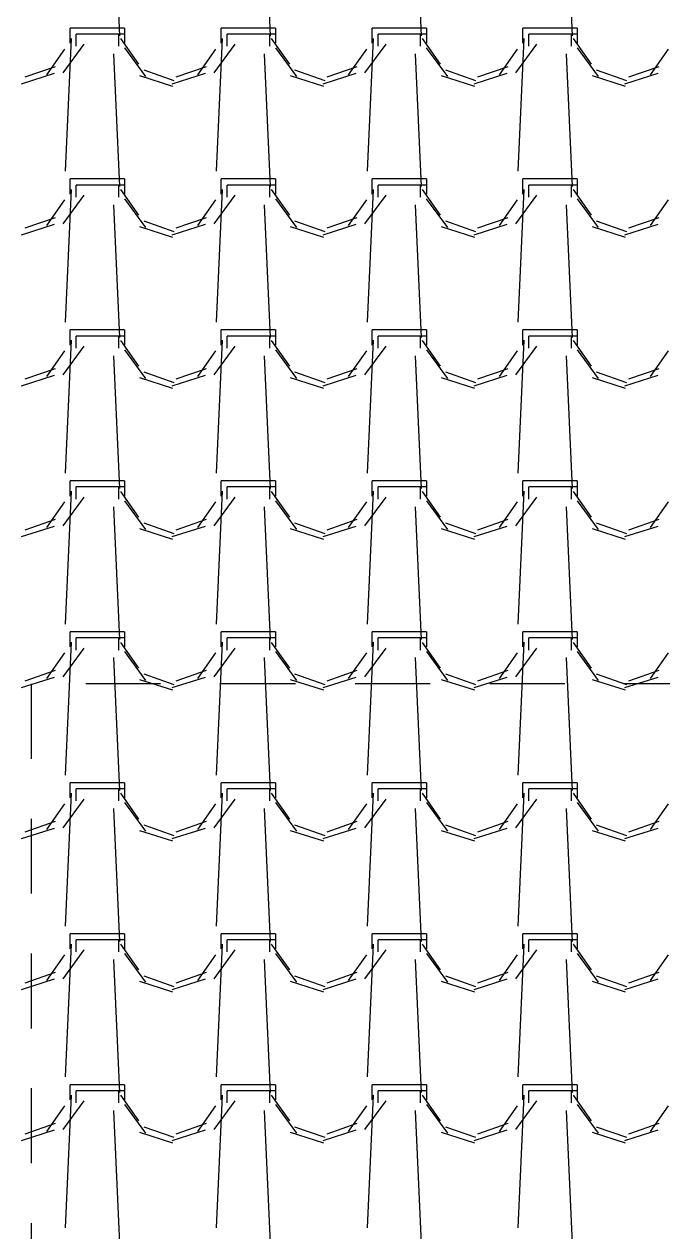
# Model space of a CAD drawing. Header units: millimetres. Extents: x 3923 to 4007, y 744 to 863.
# Drawn here: x 3930.089 to 3931.156, y 842.776 to 844.792 of the extents above; entities that cross this region are included whole.
import ezdxf

# ---------------------------------------------------------------- set-up
doc = ezdxf.new("R2010")
doc.units = ezdxf.units.MM
doc.linetypes.add('HIDDEN2', pattern=[0.1875, 0.125, -0.0625])
doc.layers.add('-HIDRO', color=8, linetype='Continuous')

msp = doc.modelspace()

# ---------------------------------------------------------------- linework, layer by layer
at = {"layer": '-HIDRO', "linetype": 'Continuous'}
for p, q in [((3930.2382, 844.9946), (3930.2483, 844.7728)), ((3930.4902, 844.9946), (3930.5003, 844.7728)), ((3930.7423, 844.9946), (3930.7523, 844.7728)), ((3930.9943, 844.9946), (3931.0043, 844.7728)), ((3930.1678, 844.7683), (3930.1577, 844.5466)), ((3930.2468, 844.7856), (3930.1662, 844.7856)), ((3930.1662, 844.7604), (3930.1662, 844.7856)), ((3930.2468, 844.7755), (3930.1762, 844.7755)), ((3930.1762, 844.7553), (3930.1762, 844.7755)), ((3930.2569, 844.7856), (3930.2468, 844.7856)), ((3930.2468, 844.7755), (3930.2468, 844.7553)), ((3930.2569, 844.7755), (3930.2468, 844.7755)), ((3930.2499, 844.7681), (3930.2801, 844.7252)), ((3930.2569, 844.7856), (3930.2569, 844.7604)), ((3930.4198, 844.7683), (3930.4098, 844.5466)), ((3930.4988, 844.7856), (3930.4182, 844.7856)), ((3930.4182, 844.7604), (3930.4182, 844.7856)), ((3930.4988, 844.7755), (3930.4282, 844.7755)), ((3930.4282, 844.7553), (3930.4282, 844.7755)), ((3930.5089, 844.7856), (3930.4988, 844.7856)), ((3930.4988, 844.7755), (3930.4988, 844.7553)), ((3930.5089, 844.7755), (3930.4988, 844.7755)), ((3930.5019, 844.7681), (3930.5321, 844.7252)), ((3930.5089, 844.7856), (3930.5089, 844.7604)), ((3930.6718, 844.7683), (3930.6618, 844.5466)), ((3930.7508, 844.7856), (3930.6702, 844.7856)), ((3930.6702, 844.7604), (3930.6702, 844.7856)), ((3930.7508, 844.7755), (3930.6802, 844.7755)), ((3930.6802, 844.7553), (3930.6802, 844.7755)), ((3930.7609, 844.7856), (3930.7508, 844.7856)), ((3930.7508, 844.7755), (3930.7508, 844.7553)), ((3930.7609, 844.7755), (3930.7508, 844.7755)), ((3930.7539, 844.768), (3930.7841, 844.7252)), ((3930.7609, 844.7856), (3930.7609, 844.7604)), ((3930.9238, 844.7683), (3930.9138, 844.5466)), ((3931.0028, 844.7856), (3930.9222, 844.7856)), ((3930.9222, 844.7604), (3930.9222, 844.7856)), ((3931.0028, 844.7755), (3930.9322, 844.7755)), ((3930.9322, 844.7553), (3930.9322, 844.7755)), ((3931.0129, 844.7856), (3931.0028, 844.7856)), ((3931.0028, 844.7755), (3931.0028, 844.7553)), ((3931.0129, 844.7755), (3931.0028, 844.7755)), ((3931.0059, 844.768), (3931.0361, 844.7252)), ((3931.0129, 844.7856), (3931.0129, 844.7604)), ((3930.127, 844.7077), (3930.1573, 844.7506)), ((3930.1544, 844.7107), (3930.1896, 844.7586)), ((3930.2569, 844.7526), (3930.2921, 844.7047)), ((3930.379, 844.7077), (3930.4093, 844.7506)), ((3930.4064, 844.7107), (3930.4416, 844.7586)), ((3930.5088, 844.7526), (3930.5441, 844.7047)), ((3930.631, 844.7077), (3930.6613, 844.7506)), ((3930.6584, 844.7107), (3930.6936, 844.7586)), ((3930.7608, 844.7526), (3930.7961, 844.7047)), ((3930.883, 844.7077), (3930.9133, 844.7506)), ((3930.9104, 844.7107), (3930.9456, 844.7586)), ((3931.0128, 844.7526), (3931.0481, 844.7047)), ((3931.135, 844.7077), (3931.1653, 844.7506)), ((3930.2382, 844.7426), (3930.2483, 844.5208)), ((3930.4902, 844.7426), (3930.5003, 844.5208)), ((3930.7423, 844.7426), (3930.7523, 844.5208)), ((3930.9943, 844.7426), (3931.0043, 844.5208)), ((3930.0845, 844.6926), (3930.1399, 844.7102)), ((3930.0911, 844.7039), (3930.1415, 844.7215)), ((3930.2888, 844.7156), (3930.3392, 844.6979)), ((3930.3365, 844.6926), (3930.3919, 844.7102)), ((3930.3431, 844.7039), (3930.3935, 844.7215)), ((3930.5408, 844.7156), (3930.5912, 844.6979)), ((3930.5885, 844.6926), (3930.6439, 844.7102)), ((3930.5951, 844.7039), (3930.6455, 844.7215)), ((3930.7928, 844.7156), (3930.8432, 844.6979)), ((3930.8405, 844.6926), (3930.8959, 844.7102)), ((3930.8471, 844.7039), (3930.8975, 844.7215)), ((3931.0448, 844.7156), (3931.0952, 844.6979)), ((3931.0925, 844.6926), (3931.1479, 844.7102)), ((3931.0991, 844.7039), (3931.1495, 844.7215)), ((3930.2817, 844.7063), (3930.3371, 844.6886)), ((3930.5337, 844.7063), (3930.5891, 844.6886)), ((3930.7857, 844.7063), (3930.8411, 844.6886)), ((3931.0377, 844.7063), (3931.0931, 844.6886)), ((3930.2468, 844.5336), (3930.1662, 844.5336)), ((3930.1662, 844.5084), (3930.1662, 844.5336)), ((3930.2569, 844.5336), (3930.2468, 844.5336)), ((3930.2569, 844.5336), (3930.2569, 844.5084)), ((3930.4988, 844.5336), (3930.4182, 844.5336)), ((3930.4182, 844.5084), (3930.4182, 844.5336)), ((3930.5089, 844.5336), (3930.4988, 844.5336)), ((3930.5089, 844.5336), (3930.5089, 844.5084)), ((3930.7508, 844.5336), (3930.6702, 844.5336)), ((3930.6702, 844.5084), (3930.6702, 844.5336)), ((3930.7609, 844.5336), (3930.7508, 844.5336)), ((3930.7609, 844.5336), (3930.7609, 844.5084)), ((3931.0028, 844.5336), (3930.9222, 844.5336)), ((3930.9222, 844.5084), (3930.9222, 844.5336)), ((3931.0129, 844.5336), (3931.0028, 844.5336)), ((3931.0129, 844.5336), (3931.0129, 844.5084)), ((3930.1544, 844.4587), (3930.1896, 844.5066)), ((3930.1678, 844.5163), (3930.1577, 844.2946)), ((3930.2468, 844.5235), (3930.1762, 844.5235)), ((3930.1762, 844.5033), (3930.1762, 844.5235)), ((3930.2468, 844.5235), (3930.2468, 844.5033)), ((3930.2569, 844.5235), (3930.2468, 844.5235)), ((3930.2499, 844.5161), (3930.2801, 844.4732)), ((3930.4064, 844.4587), (3930.4416, 844.5066)), ((3930.4198, 844.5163), (3930.4098, 844.2946)), ((3930.4988, 844.5235), (3930.4282, 844.5235)), ((3930.4282, 844.5033), (3930.4282, 844.5235)), ((3930.4988, 844.5235), (3930.4988, 844.5033)), ((3930.5089, 844.5235), (3930.4988, 844.5235)), ((3930.5019, 844.5161), (3930.5321, 844.4732)), ((3930.6584, 844.4587), (3930.6936, 844.5066)), ((3930.6718, 844.5163), (3930.6618, 844.2946)), ((3930.7508, 844.5235), (3930.6802, 844.5235)), ((3930.6802, 844.5033), (3930.6802, 844.5235)), ((3930.7508, 844.5235), (3930.7508, 844.5033)), ((3930.7609, 844.5235), (3930.7508, 844.5235)), ((3930.7539, 844.5161), (3930.7841, 844.4732)), ((3930.9103, 844.4587), (3930.9456, 844.5066)), ((3930.9238, 844.5163), (3930.9138, 844.2946)), ((3931.0028, 844.5235), (3930.9322, 844.5235)), ((3930.9322, 844.5033), (3930.9322, 844.5235)), ((3931.0028, 844.5235), (3931.0028, 844.5033)), ((3931.0129, 844.5235), (3931.0028, 844.5235)), ((3931.0059, 844.516), (3931.0361, 844.4732)), ((3930.127, 844.4557), (3930.1573, 844.4986)), ((3930.2382, 844.4906), (3930.2483, 844.2688)), ((3930.2569, 844.5006), (3930.2921, 844.4527)), ((3930.379, 844.4557), (3930.4093, 844.4986)), ((3930.4902, 844.4906), (3930.5003, 844.2688)), ((3930.5089, 844.5006), (3930.5441, 844.4527)), ((3930.631, 844.4557), (3930.6613, 844.4986)), ((3930.7423, 844.4906), (3930.7523, 844.2688)), ((3930.7608, 844.5006), (3930.7961, 844.4527)), ((3930.883, 844.4557), (3930.9133, 844.4986)), ((3930.9943, 844.4906), (3931.0043, 844.2688)), ((3931.0128, 844.5006), (3931.0481, 844.4527)), ((3931.135, 844.4557), (3931.1653, 844.4986)), ((3930.0911, 844.4519), (3930.1415, 844.4695)), ((3930.3431, 844.4519), (3930.3935, 844.4695)), ((3930.5951, 844.4519), (3930.6455, 844.4695)), ((3930.8471, 844.4519), (3930.8975, 844.4695)), ((3931.0991, 844.4519), (3931.1495, 844.4695)), ((3930.0845, 844.4406), (3930.1399, 844.4582)), ((3930.2817, 844.4543), (3930.3371, 844.4366)), ((3930.2888, 844.4636), (3930.3392, 844.4459)), ((3930.3365, 844.4406), (3930.3919, 844.4582)), ((3930.5337, 844.4543), (3930.5891, 844.4366)), ((3930.5408, 844.4636), (3930.5912, 844.4459)), ((3930.5885, 844.4406), (3930.6439, 844.4582)), ((3930.7857, 844.4543), (3930.8411, 844.4366)), ((3930.7928, 844.4636), (3930.8432, 844.4459)), ((3930.8405, 844.4406), (3930.8959, 844.4582)), ((3931.0377, 844.4543), (3931.0931, 844.4366)), ((3931.0448, 844.4636), (3931.0952, 844.4459)), ((3931.0925, 844.4406), (3931.1479, 844.4582)), ((3930.1678, 844.2643), (3930.1577, 844.0426)), ((3930.2468, 844.2816), (3930.1662, 844.2816)), ((3930.1662, 844.2564), (3930.1662, 844.2816)), ((3930.2468, 844.2715), (3930.1762, 844.2715)), ((3930.1762, 844.2513), (3930.1762, 844.2715)), ((3930.2569, 844.2816), (3930.2468, 844.2816)), ((3930.2468, 844.2715), (3930.2468, 844.2513)), ((3930.2569, 844.2715), (3930.2468, 844.2715)), ((3930.2499, 844.2641), (3930.2801, 844.2212)), ((3930.2569, 844.2816), (3930.2569, 844.2564)), ((3930.4198, 844.2643), (3930.4098, 844.0426)), ((3930.4988, 844.2816), (3930.4182, 844.2816)), ((3930.4182, 844.2564), (3930.4182, 844.2816)), ((3930.4988, 844.2715), (3930.4282, 844.2715)), ((3930.4282, 844.2513), (3930.4282, 844.2715)), ((3930.5089, 844.2816), (3930.4988, 844.2816)), ((3930.4988, 844.2715), (3930.4988, 844.2513)), ((3930.5089, 844.2715), (3930.4988, 844.2715)), ((3930.5019, 844.2641), (3930.5321, 844.2212)), ((3930.5089, 844.2816), (3930.5089, 844.2564)), ((3930.6718, 844.2643), (3930.6618, 844.0426)), ((3930.7508, 844.2816), (3930.6702, 844.2816)), ((3930.6702, 844.2564), (3930.6702, 844.2816)), ((3930.7508, 844.2715), (3930.6802, 844.2715)), ((3930.6802, 844.2513), (3930.6802, 844.2715)), ((3930.7609, 844.2816), (3930.7508, 844.2816)), ((3930.7508, 844.2715), (3930.7508, 844.2513)), ((3930.7609, 844.2715), (3930.7508, 844.2715)), ((3930.7539, 844.2641), (3930.7841, 844.2212)), ((3930.7609, 844.2816), (3930.7609, 844.2564)), ((3930.9238, 844.2643), (3930.9138, 844.0426)), ((3931.0028, 844.2816), (3930.9222, 844.2816)), ((3930.9222, 844.2564), (3930.9222, 844.2816)), ((3931.0028, 844.2715), (3930.9322, 844.2715)), ((3930.9322, 844.2513), (3930.9322, 844.2715)), ((3931.0129, 844.2816), (3931.0028, 844.2816)), ((3931.0028, 844.2715), (3931.0028, 844.2513)), ((3931.0129, 844.2715), (3931.0028, 844.2715)), ((3931.0059, 844.2641), (3931.0361, 844.2212)), ((3931.0129, 844.2816), (3931.0129, 844.2564)), ((3930.127, 844.2037), (3930.1573, 844.2466)), ((3930.1544, 844.2067), (3930.1896, 844.2546)), ((3930.2569, 844.2486), (3930.2921, 844.2007)), ((3930.379, 844.2037), (3930.4093, 844.2466)), ((3930.4064, 844.2067), (3930.4416, 844.2546)), ((3930.5089, 844.2486), (3930.5441, 844.2007)), ((3930.631, 844.2037), (3930.6613, 844.2466)), ((3930.6584, 844.2067), (3930.6936, 844.2546)), ((3930.7609, 844.2486), (3930.7961, 844.2007)), ((3930.883, 844.2037), (3930.9133, 844.2466)), ((3930.9103, 844.2067), (3930.9456, 844.2546)), ((3931.0128, 844.2486), (3931.0481, 844.2007)), ((3931.135, 844.2037), (3931.1653, 844.2466)), ((3930.2382, 844.2386), (3930.2483, 844.0168)), ((3930.4902, 844.2386), (3930.5003, 844.0168)), ((3930.7423, 844.2386), (3930.7523, 844.0168)), ((3930.9943, 844.2386), (3931.0043, 844.0168)), ((3930.0845, 844.1886), (3930.1399, 844.2062)), ((3930.0911, 844.1999), (3930.1415, 844.2175)), ((3930.2888, 844.2116), (3930.3392, 844.1939)), ((3930.3365, 844.1886), (3930.3919, 844.2062)), ((3930.3431, 844.1999), (3930.3935, 844.2175)), ((3930.5408, 844.2116), (3930.5912, 844.1939)), ((3930.5885, 844.1886), (3930.6439, 844.2062)), ((3930.5951, 844.1999), (3930.6455, 844.2175)), ((3930.7928, 844.2116), (3930.8432, 844.1939)), ((3930.8405, 844.1886), (3930.8959, 844.2062)), ((3930.8471, 844.1999), (3930.8975, 844.2175)), ((3931.0448, 844.2116), (3931.0952, 844.1939)), ((3931.0925, 844.1886), (3931.1479, 844.2062)), ((3931.0991, 844.1999), (3931.1495, 844.2175)), ((3930.2817, 844.2023), (3930.3371, 844.1846)), ((3930.5337, 844.2023), (3930.5891, 844.1846)), ((3930.7857, 844.2023), (3930.8411, 844.1846)), ((3931.0377, 844.2023), (3931.0931, 844.1846)), ((3930.2468, 844.0296), (3930.1662, 844.0296)), ((3930.1662, 844.0044), (3930.1662, 844.0296)), ((3930.2569, 844.0296), (3930.2468, 844.0296)), ((3930.2569, 844.0296), (3930.2569, 844.0044)), ((3930.4988, 844.0296), (3930.4182, 844.0296)), ((3930.4182, 844.0044), (3930.4182, 844.0296)), ((3930.5089, 844.0296), (3930.4988, 844.0296)), ((3930.5089, 844.0296), (3930.5089, 844.0044)), ((3930.7508, 844.0296), (3930.6702, 844.0296)), ((3930.6702, 844.0044), (3930.6702, 844.0296)), ((3930.7609, 844.0296), (3930.7508, 844.0296)), ((3930.7609, 844.0296), (3930.7609, 844.0044)), ((3931.0028, 844.0296), (3930.9222, 844.0296)), ((3930.9222, 844.0044), (3930.9222, 844.0296)), ((3931.0129, 844.0296), (3931.0028, 844.0296)), ((3931.0129, 844.0296), (3931.0129, 844.0044)), ((3930.1544, 843.9547), (3930.1896, 844.0026)), ((3930.1678, 844.0123), (3930.1577, 843.7906)), ((3930.2468, 844.0195), (3930.1762, 844.0195)), ((3930.1762, 843.9993), (3930.1762, 844.0195)), ((3930.2468, 844.0195), (3930.2468, 843.9993)), ((3930.2569, 844.0195), (3930.2468, 844.0195)), ((3930.2499, 844.0121), (3930.2801, 843.9692)), ((3930.4064, 843.9547), (3930.4416, 844.0026)), ((3930.4198, 844.0123), (3930.4098, 843.7906)), ((3930.4988, 844.0195), (3930.4282, 844.0195)), ((3930.4282, 843.9993), (3930.4282, 844.0195)), ((3930.4988, 844.0195), (3930.4988, 843.9993)), ((3930.5089, 844.0195), (3930.4988, 844.0195)), ((3930.5019, 844.0121), (3930.5321, 843.9692)), ((3930.6583, 843.9547), (3930.6936, 844.0026)), ((3930.6718, 844.0123), (3930.6618, 843.7906)), ((3930.7508, 844.0195), (3930.6802, 844.0195)), ((3930.6802, 843.9993), (3930.6802, 844.0195)), ((3930.7508, 844.0195), (3930.7508, 843.9993)), ((3930.7609, 844.0195), (3930.7508, 844.0195)), ((3930.7539, 844.0121), (3930.7841, 843.9692)), ((3930.9103, 843.9547), (3930.9456, 844.0026)), ((3930.9238, 844.0123), (3930.9138, 843.7906)), ((3931.0028, 844.0195), (3930.9322, 844.0195)), ((3930.9322, 843.9993), (3930.9322, 844.0195)), ((3931.0028, 844.0195), (3931.0028, 843.9993)), ((3931.0129, 844.0195), (3931.0028, 844.0195)), ((3931.0059, 844.0121), (3931.0361, 843.9692)), ((3930.127, 843.9517), (3930.1573, 843.9946)), ((3930.2382, 843.9866), (3930.2483, 843.7648)), ((3930.2569, 843.9966), (3930.2921, 843.9487)), ((3930.379, 843.9517), (3930.4093, 843.9946)), ((3930.4902, 843.9866), (3930.5003, 843.7648)), ((3930.5089, 843.9966), (3930.5441, 843.9487)), ((3930.631, 843.9517), (3930.6613, 843.9946)), ((3930.7423, 843.9866), (3930.7523, 843.7648)), ((3930.7609, 843.9966), (3930.7961, 843.9487)), ((3930.883, 843.9517), (3930.9133, 843.9946)), ((3930.9943, 843.9866), (3931.0043, 843.7648)), ((3931.0128, 843.9966), (3931.0481, 843.9487)), ((3931.135, 843.9517), (3931.1653, 843.9946)), ((3930.0911, 843.9479), (3930.1415, 843.9655)), ((3930.3431, 843.9479), (3930.3935, 843.9655)), ((3930.5951, 843.9479), (3930.6455, 843.9655)), ((3930.8471, 843.9479), (3930.8975, 843.9655)), ((3931.0991, 843.9479), (3931.1495, 843.9655)), ((3930.0845, 843.9366), (3930.1399, 843.9542)), ((3930.2817, 843.9503), (3930.3371, 843.9326)), ((3930.2888, 843.9596), (3930.3392, 843.9419)), ((3930.3365, 843.9366), (3930.3919, 843.9542)), ((3930.5337, 843.9503), (3930.5891, 843.9326)), ((3930.5408, 843.9596), (3930.5912, 843.9419)), ((3930.5885, 843.9366), (3930.6439, 843.9542)), ((3930.7857, 843.9503), (3930.8411, 843.9326)), ((3930.7928, 843.9596), (3930.8432, 843.9419)), ((3930.8405, 843.9366), (3930.8959, 843.9542)), ((3931.0377, 843.9503), (3931.0931, 843.9326)), ((3931.0448, 843.9596), (3931.0952, 843.9419)), ((3931.0925, 843.9366), (3931.1479, 843.9542)), ((3930.1678, 843.7603), (3930.1577, 843.5386)), ((3930.2468, 843.7776), (3930.1662, 843.7776)), ((3930.1662, 843.7524), (3930.1662, 843.7776)), ((3930.2468, 843.7675), (3930.1762, 843.7675)), ((3930.1762, 843.7473), (3930.1762, 843.7675)), ((3930.2569, 843.7776), (3930.2468, 843.7776)), ((3930.2468, 843.7675), (3930.2468, 843.7473)), ((3930.2569, 843.7675), (3930.2468, 843.7675)), ((3930.2499, 843.7601), (3930.2801, 843.7172)), ((3930.2569, 843.7776), (3930.2569, 843.7524)), ((3930.4198, 843.7603), (3930.4098, 843.5386)), ((3930.4988, 843.7776), (3930.4182, 843.7776)), ((3930.4182, 843.7524), (3930.4182, 843.7776)), ((3930.4988, 843.7675), (3930.4282, 843.7675)), ((3930.4282, 843.7473), (3930.4282, 843.7675)), ((3930.5089, 843.7776), (3930.4988, 843.7776)), ((3930.4988, 843.7675), (3930.4988, 843.7473)), ((3930.5089, 843.7675), (3930.4988, 843.7675)), ((3930.5019, 843.7601), (3930.5321, 843.7172)), ((3930.5089, 843.7776), (3930.5089, 843.7524)), ((3930.6718, 843.7603), (3930.6618, 843.5386)), ((3930.7508, 843.7776), (3930.6702, 843.7776)), ((3930.6702, 843.7524), (3930.6702, 843.7776)), ((3930.7508, 843.7675), (3930.6802, 843.7675)), ((3930.6802, 843.7473), (3930.6802, 843.7675)), ((3930.7609, 843.7776), (3930.7508, 843.7776)), ((3930.7508, 843.7675), (3930.7508, 843.7473)), ((3930.7609, 843.7675), (3930.7508, 843.7675)), ((3930.7539, 843.7601), (3930.7841, 843.7172)), ((3930.7609, 843.7776), (3930.7609, 843.7524)), ((3930.9238, 843.7603), (3930.9138, 843.5386)), ((3931.0028, 843.7776), (3930.9222, 843.7776)), ((3930.9222, 843.7524), (3930.9222, 843.7776)), ((3931.0028, 843.7675), (3930.9322, 843.7675)), ((3930.9322, 843.7473), (3930.9322, 843.7675)), ((3931.0129, 843.7776), (3931.0028, 843.7776)), ((3931.0028, 843.7675), (3931.0028, 843.7473)), ((3931.0129, 843.7675), (3931.0028, 843.7675)), ((3931.0059, 843.7601), (3931.0361, 843.7172)), ((3931.0129, 843.7776), (3931.0129, 843.7524)), ((3930.127, 843.6997), (3930.1573, 843.7426)), ((3930.1544, 843.7027), (3930.1896, 843.7506)), ((3930.2569, 843.7446), (3930.2921, 843.6967)), ((3930.379, 843.6997), (3930.4093, 843.7426)), ((3930.4063, 843.7027), (3930.4416, 843.7506)), ((3930.5089, 843.7446), (3930.5441, 843.6967)), ((3930.631, 843.6997), (3930.6613, 843.7426)), ((3930.6583, 843.7027), (3930.6936, 843.7506)), ((3930.7609, 843.7446), (3930.7961, 843.6967)), ((3930.883, 843.6997), (3930.9133, 843.7426)), ((3930.9103, 843.7027), (3930.9456, 843.7506)), ((3931.0129, 843.7446), (3931.0481, 843.6967)), ((3931.135, 843.6997), (3931.1653, 843.7426)), ((3930.2382, 843.7346), (3930.2483, 843.5128)), ((3930.4902, 843.7346), (3930.5003, 843.5128)), ((3930.7423, 843.7346), (3930.7523, 843.5128)), ((3930.9943, 843.7346), (3931.0043, 843.5128)), ((3930.0845, 843.6846), (3930.1399, 843.7022)), ((3930.0911, 843.6959), (3930.1415, 843.7135)), ((3930.2888, 843.7076), (3930.3392, 843.6899)), ((3930.3365, 843.6846), (3930.3919, 843.7022)), ((3930.3431, 843.6959), (3930.3935, 843.7135)), ((3930.5408, 843.7076), (3930.5912, 843.6899)), ((3930.5885, 843.6846), (3930.6439, 843.7022)), ((3930.5951, 843.6959), (3930.6455, 843.7135)), ((3930.7928, 843.7076), (3930.8432, 843.6899)), ((3930.8405, 843.6846), (3930.8959, 843.7022)), ((3930.8471, 843.6959), (3930.8975, 843.7135)), ((3931.0448, 843.7076), (3931.0952, 843.6899)), ((3931.0925, 843.6846), (3931.1479, 843.7022)), ((3931.0991, 843.6959), (3931.1495, 843.7135)), ((3930.2817, 843.6983), (3930.3371, 843.6806)), ((3930.5337, 843.6983), (3930.5891, 843.6806)), ((3930.7857, 843.6983), (3930.8411, 843.6806)), ((3931.0377, 843.6983), (3931.0931, 843.6806)), ((3930.2468, 843.5256), (3930.1662, 843.5256)), ((3930.1662, 843.5004), (3930.1662, 843.5256)), ((3930.2569, 843.5256), (3930.2468, 843.5256)), ((3930.2569, 843.5256), (3930.2569, 843.5004)), ((3930.4988, 843.5256), (3930.4182, 843.5256)), ((3930.4182, 843.5004), (3930.4182, 843.5256)), ((3930.5089, 843.5256), (3930.4988, 843.5256)), ((3930.5089, 843.5256), (3930.5089, 843.5004)), ((3930.7508, 843.5256), (3930.6702, 843.5256)), ((3930.6702, 843.5004), (3930.6702, 843.5256)), ((3930.7609, 843.5256), (3930.7508, 843.5256)), ((3930.7609, 843.5256), (3930.7609, 843.5004)), ((3931.0028, 843.5256), (3930.9222, 843.5256)), ((3930.9222, 843.5004), (3930.9222, 843.5256)), ((3931.0129, 843.5256), (3931.0028, 843.5256)), ((3931.0129, 843.5256), (3931.0129, 843.5004)), ((3930.1543, 843.4507), (3930.1896, 843.4986)), ((3930.1678, 843.5083), (3930.1577, 843.2866)), ((3930.2468, 843.5155), (3930.1762, 843.5155)), ((3930.1762, 843.4953), (3930.1762, 843.5155)), ((3930.2468, 843.5155), (3930.2468, 843.4953)), ((3930.2569, 843.5155), (3930.2468, 843.5155)), ((3930.2499, 843.5081), (3930.2801, 843.4652)), ((3930.4063, 843.4507), (3930.4416, 843.4986)), ((3930.4198, 843.5083), (3930.4098, 843.2866)), ((3930.4988, 843.5155), (3930.4282, 843.5155)), ((3930.4282, 843.4953), (3930.4282, 843.5155)), ((3930.4988, 843.5155), (3930.4988, 843.4953)), ((3930.5089, 843.5155), (3930.4988, 843.5155)), ((3930.5019, 843.5081), (3930.5321, 843.4652)), ((3930.6583, 843.4507), (3930.6936, 843.4986)), ((3930.6718, 843.5083), (3930.6618, 843.2866)), ((3930.7508, 843.5155), (3930.6802, 843.5155)), ((3930.6802, 843.4953), (3930.6802, 843.5155)), ((3930.7508, 843.5155), (3930.7508, 843.4953)), ((3930.7609, 843.5155), (3930.7508, 843.5155)), ((3930.7539, 843.5081), (3930.7841, 843.4652)), ((3930.9103, 843.4507), (3930.9456, 843.4986)), ((3930.9238, 843.5083), (3930.9138, 843.2866)), ((3931.0028, 843.5155), (3930.9322, 843.5155)), ((3930.9322, 843.4953), (3930.9322, 843.5155)), ((3931.0028, 843.5155), (3931.0028, 843.4953)), ((3931.0129, 843.5155), (3931.0028, 843.5155)), ((3931.0059, 843.5081), (3931.0361, 843.4652)), ((3930.127, 843.4477), (3930.1573, 843.4906)), ((3930.2382, 843.4826), (3930.2483, 843.2608)), ((3930.2569, 843.4926), (3930.2921, 843.4447)), ((3930.379, 843.4477), (3930.4093, 843.4906)), ((3930.4902, 843.4826), (3930.5003, 843.2608)), ((3930.5089, 843.4926), (3930.5441, 843.4447)), ((3930.631, 843.4477), (3930.6613, 843.4906)), ((3930.7423, 843.4826), (3930.7523, 843.2608)), ((3930.7609, 843.4926), (3930.7961, 843.4447)), ((3930.883, 843.4477), (3930.9133, 843.4906)), ((3930.9943, 843.4826), (3931.0043, 843.2608)), ((3931.0129, 843.4926), (3931.0481, 843.4447)), ((3931.135, 843.4477), (3931.1653, 843.4906)), ((3930.0911, 843.4439), (3930.1415, 843.4615)), ((3930.3431, 843.4439), (3930.3935, 843.4615)), ((3930.5951, 843.4439), (3930.6455, 843.4615)), ((3930.8471, 843.4439), (3930.8975, 843.4615)), ((3931.0991, 843.4439), (3931.1495, 843.4615)), ((3930.0845, 843.4326), (3930.1399, 843.4502)), ((3930.2817, 843.4463), (3930.3371, 843.4286)), ((3930.2888, 843.4556), (3930.3392, 843.4379)), ((3930.3365, 843.4326), (3930.3919, 843.4502)), ((3930.5337, 843.4463), (3930.5891, 843.4286)), ((3930.5408, 843.4556), (3930.5912, 843.4379)), ((3930.5885, 843.4326), (3930.6439, 843.4502)), ((3930.7857, 843.4463), (3930.8411, 843.4286)), ((3930.7928, 843.4556), (3930.8432, 843.4379)), ((3930.8405, 843.4326), (3930.8959, 843.4502)), ((3931.0377, 843.4463), (3931.0931, 843.4286)), ((3931.0448, 843.4556), (3931.0952, 843.4379)), ((3931.0925, 843.4326), (3931.1479, 843.4502)), ((3930.1678, 843.2563), (3930.1577, 843.0346)), ((3930.2468, 843.2736), (3930.1662, 843.2736)), ((3930.1662, 843.2484), (3930.1662, 843.2736)), ((3930.2468, 843.2635), (3930.1762, 843.2635)), ((3930.1762, 843.2433), (3930.1762, 843.2635)), ((3930.2569, 843.2736), (3930.2468, 843.2736)), ((3930.2468, 843.2635), (3930.2468, 843.2433)), ((3930.2569, 843.2635), (3930.2468, 843.2635)), ((3930.2499, 843.2561), (3930.2801, 843.2132)), ((3930.2569, 843.2736), (3930.2569, 843.2484)), ((3930.4198, 843.2563), (3930.4098, 843.0346)), ((3930.4988, 843.2736), (3930.4182, 843.2736)), ((3930.4182, 843.2484), (3930.4182, 843.2736)), ((3930.4988, 843.2635), (3930.4282, 843.2635)), ((3930.4282, 843.2433), (3930.4282, 843.2635)), ((3930.5089, 843.2736), (3930.4988, 843.2736)), ((3930.4988, 843.2635), (3930.4988, 843.2433)), ((3930.5089, 843.2635), (3930.4988, 843.2635)), ((3930.5019, 843.2561), (3930.5321, 843.2132)), ((3930.5089, 843.2736), (3930.5089, 843.2484)), ((3930.6718, 843.2563), (3930.6618, 843.0346)), ((3930.7508, 843.2736), (3930.6702, 843.2736)), ((3930.6702, 843.2484), (3930.6702, 843.2736)), ((3930.7508, 843.2635), (3930.6802, 843.2635)), ((3930.6802, 843.2433), (3930.6802, 843.2635)), ((3930.7609, 843.2736), (3930.7508, 843.2736)), ((3930.7508, 843.2635), (3930.7508, 843.2433)), ((3930.7609, 843.2635), (3930.7508, 843.2635)), ((3930.7539, 843.2561), (3930.7841, 843.2132)), ((3930.7609, 843.2736), (3930.7609, 843.2484)), ((3930.9238, 843.2563), (3930.9138, 843.0346)), ((3931.0028, 843.2736), (3930.9222, 843.2736)), ((3930.9222, 843.2484), (3930.9222, 843.2736)), ((3931.0028, 843.2635), (3930.9322, 843.2635)), ((3930.9322, 843.2433), (3930.9322, 843.2635)), ((3931.0129, 843.2736), (3931.0028, 843.2736)), ((3931.0028, 843.2635), (3931.0028, 843.2433)), ((3931.0129, 843.2635), (3931.0028, 843.2635)), ((3931.0059, 843.2561), (3931.0361, 843.2132)), ((3931.0129, 843.2736), (3931.0129, 843.2484)), ((3930.127, 843.1957), (3930.1573, 843.2386)), ((3930.1543, 843.1987), (3930.1896, 843.2466)), ((3930.2569, 843.2406), (3930.2921, 843.1927)), ((3930.379, 843.1957), (3930.4093, 843.2386)), ((3930.4063, 843.1987), (3930.4416, 843.2466)), ((3930.5089, 843.2406), (3930.5441, 843.1927)), ((3930.631, 843.1957), (3930.6613, 843.2386)), ((3930.6583, 843.1987), (3930.6936, 843.2466)), ((3930.7609, 843.2406), (3930.7961, 843.1927)), ((3930.883, 843.1957), (3930.9133, 843.2386)), ((3930.9103, 843.1987), (3930.9456, 843.2466)), ((3931.0129, 843.2406), (3931.0481, 843.1927)), ((3931.135, 843.1957), (3931.1653, 843.2386)), ((3930.2382, 843.2306), (3930.2483, 843.0088)), ((3930.4902, 843.2306), (3930.5003, 843.0088)), ((3930.7423, 843.2306), (3930.7523, 843.0088)), ((3930.9943, 843.2306), (3931.0043, 843.0088)), ((3930.0845, 843.1806), (3930.1399, 843.1982)), ((3930.0911, 843.1919), (3930.1415, 843.2095)), ((3930.2888, 843.2036), (3930.3392, 843.1859)), ((3930.3365, 843.1806), (3930.3919, 843.1982)), ((3930.3431, 843.1919), (3930.3935, 843.2095)), ((3930.5408, 843.2036), (3930.5912, 843.1859)), ((3930.5885, 843.1806), (3930.6439, 843.1982)), ((3930.5951, 843.1919), (3930.6455, 843.2095)), ((3930.7928, 843.2036), (3930.8432, 843.1859)), ((3930.8405, 843.1806), (3930.8959, 843.1982)), ((3930.8471, 843.1919), (3930.8975, 843.2095)), ((3931.0448, 843.2036), (3931.0952, 843.1859)), ((3931.0925, 843.1806), (3931.1479, 843.1982)), ((3931.0991, 843.1919), (3931.1495, 843.2095)), ((3930.2817, 843.1943), (3930.3371, 843.1766)), ((3930.5337, 843.1943), (3930.5891, 843.1766)), ((3930.7857, 843.1943), (3930.8411, 843.1766)), ((3931.0377, 843.1943), (3931.0931, 843.1766)), ((3930.2468, 843.0216), (3930.1662, 843.0216)), ((3930.1662, 842.9964), (3930.1662, 843.0216)), ((3930.2569, 843.0216), (3930.2468, 843.0216)), ((3930.2569, 843.0216), (3930.2569, 842.9964)), ((3930.4988, 843.0216), (3930.4182, 843.0216)), ((3930.4182, 842.9964), (3930.4182, 843.0216)), ((3930.5089, 843.0216), (3930.4988, 843.0216)), ((3930.5089, 843.0216), (3930.5089, 842.9964)), ((3930.7508, 843.0216), (3930.6702, 843.0216)), ((3930.6702, 842.9964), (3930.6702, 843.0216)), ((3930.7609, 843.0216), (3930.7508, 843.0216)), ((3930.7609, 843.0216), (3930.7609, 842.9964)), ((3931.0028, 843.0216), (3930.9222, 843.0216)), ((3930.9222, 842.9964), (3930.9222, 843.0216)), ((3931.0129, 843.0216), (3931.0028, 843.0216)), ((3931.0129, 843.0216), (3931.0129, 842.9964)), ((3930.1543, 842.9467), (3930.1896, 842.9946)), ((3930.1678, 843.0043), (3930.1577, 842.7826)), ((3930.2468, 843.0115), (3930.1762, 843.0115)), ((3930.1762, 842.9913), (3930.1762, 843.0115)), ((3930.2468, 843.0115), (3930.2468, 842.9913)), ((3930.2569, 843.0115), (3930.2468, 843.0115)), ((3930.2499, 843.0041), (3930.2801, 842.9612)), ((3930.4063, 842.9467), (3930.4416, 842.9946)), ((3930.4198, 843.0043), (3930.4098, 842.7826)), ((3930.4988, 843.0115), (3930.4282, 843.0115)), ((3930.4282, 842.9913), (3930.4282, 843.0115)), ((3930.4988, 843.0115), (3930.4988, 842.9913)), ((3930.5089, 843.0115), (3930.4988, 843.0115)), ((3930.5019, 843.0041), (3930.5321, 842.9612)), ((3930.6583, 842.9467), (3930.6936, 842.9946)), ((3930.6718, 843.0043), (3930.6618, 842.7826)), ((3930.7508, 843.0115), (3930.6802, 843.0115)), ((3930.6802, 842.9913), (3930.6802, 843.0115)), ((3930.7508, 843.0115), (3930.7508, 842.9913)), ((3930.7609, 843.0115), (3930.7508, 843.0115)), ((3930.7539, 843.0041), (3930.7841, 842.9612)), ((3930.9103, 842.9467), (3930.9456, 842.9946)), ((3930.9238, 843.0043), (3930.9138, 842.7826)), ((3931.0028, 843.0115), (3930.9322, 843.0115)), ((3930.9322, 842.9913), (3930.9322, 843.0115)), ((3931.0028, 843.0115), (3931.0028, 842.9913)), ((3931.0129, 843.0115), (3931.0028, 843.0115)), ((3931.0059, 843.0041), (3931.0361, 842.9612)), ((3930.127, 842.9437), (3930.1573, 842.9866)), ((3930.2382, 842.9786), (3930.2483, 842.7568)), ((3930.2569, 842.9886), (3930.2921, 842.9407)), ((3930.379, 842.9437), (3930.4093, 842.9866)), ((3930.4902, 842.9786), (3930.5003, 842.7568)), ((3930.5089, 842.9886), (3930.5441, 842.9407)), ((3930.631, 842.9437), (3930.6613, 842.9866)), ((3930.7423, 842.9786), (3930.7523, 842.7568)), ((3930.7609, 842.9886), (3930.7961, 842.9407)), ((3930.883, 842.9437), (3930.9133, 842.9866)), ((3930.9943, 842.9786), (3931.0043, 842.7568)), ((3931.0129, 842.9886), (3931.0481, 842.9407)), ((3931.135, 842.9437), (3931.1653, 842.9866)), ((3930.0911, 842.9399), (3930.1415, 842.9575)), ((3930.3431, 842.9399), (3930.3935, 842.9575)), ((3930.5951, 842.9399), (3930.6455, 842.9575)), ((3930.8471, 842.9399), (3930.8975, 842.9575)), ((3931.0991, 842.9399), (3931.1495, 842.9575)), ((3930.0845, 842.9286), (3930.1399, 842.9462)), ((3930.2817, 842.9423), (3930.3371, 842.9246)), ((3930.2888, 842.9516), (3930.3392, 842.9339)), ((3930.3365, 842.9286), (3930.3919, 842.9462)), ((3930.5337, 842.9423), (3930.5891, 842.9246)), ((3930.5408, 842.9516), (3930.5912, 842.9339)), ((3930.5885, 842.9286), (3930.6439, 842.9462)), ((3930.7857, 842.9423), (3930.8411, 842.9246)), ((3930.7928, 842.9516), (3930.8432, 842.9339)), ((3930.8405, 842.9286), (3930.8959, 842.9462)), ((3931.0377, 842.9423), (3931.0931, 842.9246)), ((3931.0448, 842.9516), (3931.0952, 842.9339)), ((3931.0925, 842.9286), (3931.1479, 842.9462))]:
    msp.add_line(p, q, dxfattribs=at)
at = {"layer": '-HIDRO', "linetype": 'HIDDEN2'}
for p, q in [((3930.1011, 843.6907), (3930.1011, 832.1715)), ((3932.1171, 843.6907), (3930.1011, 843.6907))]:
    msp.add_line(p, q, dxfattribs=at)

doc.saveas('drawing.dxf')
